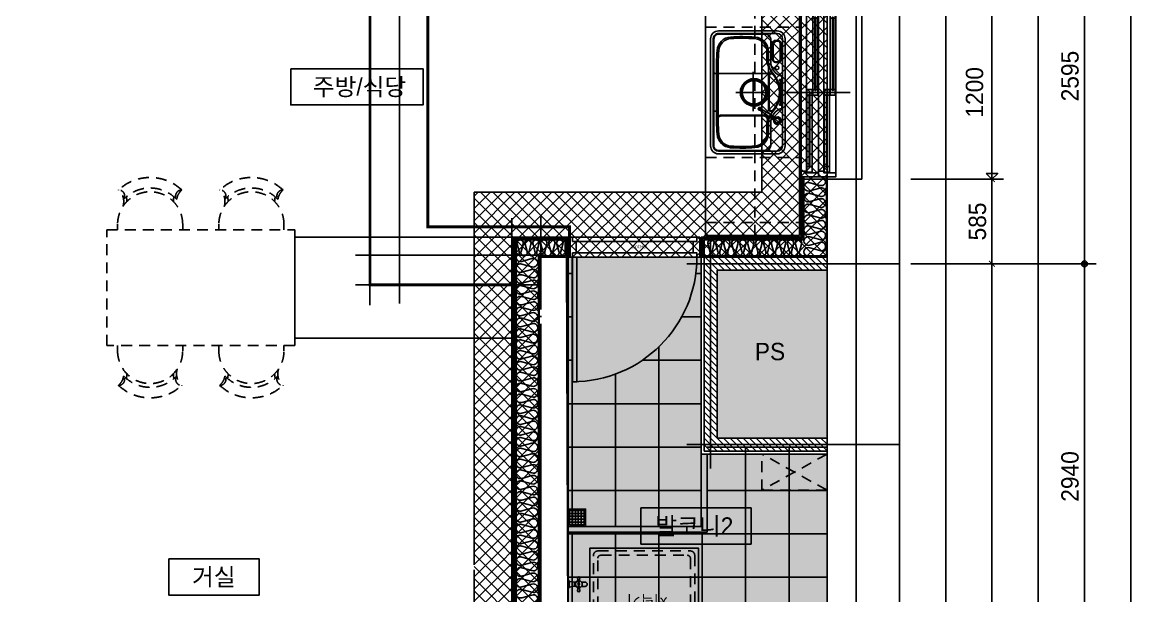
# Model space of a CAD drawing. Header units: millimetres. Extents: x -24416 to 92204, y -190080 to 23760.
# Drawn here: x 61837 to 69501, y -15612 to -11647 of the extents above; entities that cross this region are included whole.
import ezdxf
from ezdxf.enums import TextEntityAlignment as Align
from ezdxf.xclip import XClip

# ---------------------------------------------------------------- set-up
doc = ezdxf.new("R2010")
doc.units = ezdxf.units.MM
doc.header["$LTSCALE"] = 50
doc.header["$XCLIPFRAME"] = 0
for name, pattern in [('-HID', [2.5, 1.5, -1]), ('AUDIT_D_220706163347-0', [0]), ('CEN', [62, 60, -1, 0, -1]), ('HD', [2.5, 1.5, -1]), ('HID', [2.5, 1.5, -1]), ('HIDDEN', [2, 1, -1]), ('U-76B(확장)$0$HD', [2.5, 1.5, -1])]:
    doc.linetypes.add(name, pattern=pattern)
doc.layers.get('defpoints').update_dxf_attribs({"color": 139})
for name, color, linetype in [('A-SOL252', 252, 'Continuous'), ('A_HAT', 8, 'Continuous'), ('AA-XXXX-DIMS', 7, 'Continuous'), ('AA-단열-바닥-욕실', 30, 'Continuous'), ('ARDM', 7, 'Continuous'), ('CEN_CON', 1, 'CEN'), ('CEN_WALL', 12, 'CEN'), ('CONC', 2, 'Continuous'), ('dan1', 7, 'HID'), ('DIM', 7, 'AUDIT_D_220706163347-0'), ('DOOR', 4, 'Continuous'), ('ELE3_CON', 7, 'Continuous'), ('ELE4', 4, 'Continuous'), ('ETC', 6, 'Continuous'), ('FIN', 6, 'Continuous'), ('FUR', 4, 'Continuous'), ('FUR_가구', 8, 'HD'), ('FUR_가전', 8, 'HID'), ('HAT', 9, 'Continuous'), ('INS', 252, 'Continuous'), ('ROM', 7, 'AUDIT_D_220706163347-0'), ('U-76B(확장)$0$FUR_가구', 8, 'U-76B(확장)$0$HD'), ('WAL', 3, 'Continuous'), ('WAL_DRY', 7, 'Continuous'), ('WIN', 4, 'Continuous'), ('X - 단위세대$0$ETC', 6, 'Continuous'), ('바닥타일', 8, 'Continuous'), ('수전', 4, 'Continuous'), ('실명', 3, 'AUDIT_D_220706163347-0'), ('실명박스', 7, 'AUDIT_D_220706163347-0'), ('확장', 8, 'HIDDEN')]:
    doc.layers.add(name, color=color, linetype=linetype)
for name, color, linetype, plot in [('AA-CEN', 1, 'CEN', False), ('Defpoint', 135, 'Continuous', False), ('MC', 135, 'Continuous', False), ('X - 단위세대$0$0_임시', 134, 'Continuous', False)]:
    doc.layers.add(name, color=color, linetype=linetype, plot=plot)
doc.styles.add('HAUD01', font='Dotum.ttf')
doc.styles.add('HAUD02', font='Dotum.ttf', dxfattribs={"width": 0.8})
doc.styles.add('맑은 고딕', font='malgun.ttf')
doc.styles.add('맑은고딕', font='malgun.ttf', dxfattribs={"width": 0.9})
doc.dimstyles.new('DIM_40', dxfattribs={"dimscale": 40, "dimtxt": 3, "dimasz": 1, "dimexe": 2, "dimexo": 2, "dimgap": 1, "dimtad": 1, "dimdec": 0, "dimzin": 0, "dimdsep": 46, "dimtxsty": '맑은고딕', "dimblk1": 'DIMDOT', "dimblk2": 'DIMDOT', "dimsah": 1, "dimcen": 0.09, "dimdle": 2, "dimclrd": 7, "dimclre": 7, "dimclrt": 3, "dimadec": 0, "dimazin": 0, "dimtfac": 1, "dimtdec": 0, "dimtix": 1, "dimtmove": 2, "dimatfit": 3, "dimldrblk": 'DIMDOT', "dimfxl": 2, "dimtolj": 1, "dimtzin": 0, "dimarcsym": 0})
doc.dimstyles.new('MCDIM_40', dxfattribs={"dimscale": 40, "dimtxt": 3, "dimasz": 1, "dimexe": 2, "dimexo": 2, "dimgap": 1, "dimtad": 1, "dimdec": 0, "dimzin": 0, "dimdsep": 46, "dimtxsty": '맑은고딕', "dimblk1": 'ARCHTICK', "dimblk2": 'ARCHTICK', "dimsah": 1, "dimcen": 0.09, "dimdle": 2, "dimclrd": 7, "dimclre": 7, "dimclrt": 3, "dimadec": 0, "dimazin": 0, "dimtfac": 1, "dimtdec": 0, "dimtix": 1, "dimtmove": 2, "dimatfit": 3, "dimldrblk": 'ARCHTICK', "dimfxl": 1, "dimtolj": 1, "dimtzin": 0, "dimarcsym": 0})
doc.dimstyles.new('외부80-WIN', dxfattribs={"dimscale": 40, "dimtxt": 3, "dimasz": 1, "dimexe": 2, "dimexo": 2.5, "dimgap": 1.5, "dimtad": 1, "dimdec": 0, "dimzin": 0, "dimdsep": 46, "dimtxsty": '맑은고딕', "dimblk": 'DO2-2', "dimblk1": 'DO2-2', "dimblk2": 'DIMDOT', "dimcen": 0.09, "dimdle": 2, "dimclrd": 7, "dimclre": 7, "dimclrt": 3, "dimadec": 0, "dimazin": 0, "dimtfac": 1, "dimtdec": 0, "dimtix": 1, "dimtmove": 2, "dimatfit": 3, "dimldrblk": 'DO2-2', "dimfxl": 1, "dimtolj": 1, "dimtzin": 0, "dimarcsym": 0})

# ---------------------------------------------------------------- blocks, each defined once
blk = doc.blocks.new('A$Ca96da67e')
at = {"layer": 'FUR_가구'}
for p, q in [((250, 450), (0, 0)), ((0, 450), (250, 0))]:
    blk.add_line(p, q, dxfattribs=at)
blk.add_lwpolyline([(250, 0), (0, 0), (0, 450), (250, 450)], close=True, dxfattribs=at)
blk = doc.blocks.new('FD')
at = {"layer": '수전'}
for p, q in [((110, -30), (10, -30)), ((110, -50), (10, -50)), ((110, -70), (10, -70)), ((30, -110), (30, -10)), ((50, -110), (50, -10)), ((70, -110), (70, -10)), ((90, -110), (90, -10)), ((110, -90), (10, -90))]:
    blk.add_line(p, q, dxfattribs=at)
for points in [[(0, -120), (120, -120), (120, 0), (0, 0)], [(10, -110), (110, -110), (110, -10), (10, -10)]]:
    blk.add_lwpolyline(points, close=True, dxfattribs=at)
blk = doc.blocks.new('수전')
at = {"layer": '수전'}
for p, q in [((0, 0), (58.5, 0, 0)), ((23.4, -71.3), (-14.8, -64.6)), ((23.4, -74.6), (-14.8, -81.3)), ((19.7, -49.8), (6.1, -63.4)), ((6.1, -63.4), (6.1, -68.2)), ((29.2, -7), (9.3, -7)), ((9.9, -7), (14.9, -42.9)), ((14.9, -42.9), (29.2, -42.9)), ((38.8, -49.8), (19.7, -49.8)), ((49.2, -7), (29.2, -7)), ((29.2, -42.9), (43.6, -42.9)), ((35.1, -71.3), (73.3, -64.6)), ((35.1, -74.6), (73.3, -81.3)), ((52.3, -63.4), (38.8, -49.8)), ((43.6, -42.9), (48.6, -7)), ((52.3, -68.2), (52.3, -63.4)), ((6.1, -77.6), (6.1, -82.5)), ((6.1, -82.5), (19.7, -96)), ((14.5, -117.3), (14.5, -90.9)), ((19.7, -96), (38.8, -96)), ((38.8, -96), (52.3, -82.5)), ((44, -90.9), (44, -117.3)), ((52.3, -82.5), (52.3, -77.6))]:
    blk.add_line(p, q, dxfattribs=at)
blk.add_circle((29.2, -72.9), 5.91, dxfattribs=at)
for centre, radius, start, end in [((11.8, 6), 13.2, 207.18523, 259.41198), ((46.7, 6), 13.2, 280.58802, 332.81477), ((-14.8, -72.9), 8.37, 90, 270), ((-12.4, -49.9), 28.1, 351.51099, 14.30798), ((70.8, -49.9), 28.1, 165.69202, 188.48901), ((73.3, -72.9), 8.37, 270, 90), ((29.2, -117.3), 14.7, 180, 0)]:
    blk.add_arc(centre, radius, start, end, dxfattribs=at)
blk = doc.blocks.new('PD-900(140)')
at = {"layer": 'DOOR'}
for p, q in [((20, 140), (880, 140)), ((20, 110), (880, 110)), ((20, 30), (880, 30)), ((20, 0), (880, 0))]:
    blk.add_line(p, q, dxfattribs=at)
blk.add_lwpolyline([(20, 140), (20, 1000), (50, 1000), (50, 140), (20, 140)], dxfattribs=at)
for points in [[(45, 110), (20, 110), (20, 140), (0, 140), (0, 0), (20, 0), (20, 30), (45, 30)], [(855, 110), (880, 110), (880, 140), (900, 140), (900, 0), (880, 0), (880, 30), (855, 30)]]:
    blk.add_lwpolyline(points, close=True, dxfattribs=at)
blk.add_arc((20, 140), 860, 0, 90, dxfattribs=at)
at = {"layer": 'X - 단위세대$0$0_임시'}
for p, q in [((-10, 0), (-10, 140)), ((910, 0), (910, 140))]:
    blk.add_line(p, q, dxfattribs=at)
at = {"layer": 'X - 단위세대$0$0_임시', "style": 'HAUD02'}
blk.add_text('900(140)', height=20, dxfattribs=at).set_placement((479.3, 65.4), align=Align.MIDDLE)
blk = doc.blocks.new('WIN_이중창_1200')
at = {"layer": 'Defpoint'}
for p, q in [((-15, 240), (-15, 0)), ((1185, 240), (1185, 0))]:
    blk.add_line(p, q, dxfattribs=at)
at = {"layer": 'WIN'}
blk.add_line((585, -100), (585, 340), dxfattribs=at)
at = {"layer": 'WIN', "color": 8}
for p, q in [((1142, 240), (28, 240)), ((1097, 237), (605, 237)), ((1130, 158), (40, 158)), ((565, 196), (73, 196)), ((565, 161), (73, 161)), ((1097, 202), (605, 202)), ((1130, 120), (40, 120)), ((1097, 117), (605, 117)), ((1097, 82), (605, 82)), ((1130, 38), (40, 38)), ((1130, 0), (40, 0)), ((565, 76), (73, 76)), ((565, 41), (73, 41))]:
    blk.add_line(p, q, dxfattribs=at)
at = {"layer": 'WIN'}
for points in [[(40, 158), (28, 158), (28, 240), (0, 240), (0, 120), (40, 120), (40, 158)], [(605, 216.5), (605, 202), (565, 202), (565, 237), (605, 237), (605, 222.5)], [(1097, 216.5), (1097, 202), (1137, 202), (1137, 237), (1097, 237), (1097, 222.5)], [(1130, 158), (1142, 158), (1142, 240), (1170, 240), (1170, 120), (1130, 120), (1130, 158)], [(73, 175.5), (73, 161), (33, 161), (33, 196), (73, 196), (73, 181.5)], [(572, 181.5), (572, 175.5), (66, 175.5), (66, 181.5), (572, 181.5)], [(565, 175.5), (565, 161), (605, 161), (605, 196), (565, 196), (565, 181.5)], [(1104, 222.5), (1104, 216.5), (598, 216.5), (598, 222.5), (1104, 222.5)], [(40, 38), (28, 38), (28, 120), (0, 120), (0, 0), (40, 0), (40, 38)], [(605, 96.5), (605, 82), (565, 82), (565, 117), (605, 117), (605, 102.5)], [(1104, 102.5), (1104, 96.5), (598, 96.5), (598, 102.5), (1104, 102.5)], [(1097, 96.5), (1097, 82), (1137, 82), (1137, 117), (1097, 117), (1097, 102.5)], [(1130, 38), (1142, 38), (1142, 120), (1170, 120), (1170, 0), (1130, 0), (1130, 38)], [(73, 55.5), (73, 41), (33, 41), (33, 76), (73, 76), (73, 61.5)], [(572, 61.5), (572, 55.5), (66, 55.5), (66, 61.5), (572, 61.5)], [(565, 55.5), (565, 41), (605, 41), (605, 76), (565, 76), (565, 61.5)]]:
    blk.add_lwpolyline(points, dxfattribs=at)
blk = doc.blocks.new('세탁기-850')
at = {"layer": 'defpoints'}
blk.add_lwpolyline([(0, 0), (-750, 0), (-750, -850), (0, -850)], close=True, dxfattribs=at)
at = {"layer": 'FUR_가전'}
blk.add_line((-55, -165), (-695, -165), dxfattribs=at)
for points in [[(-695, -830, -0.414214), (-725, -800), (-725, -45, -0.414214), (-695, -15), (-55, -15, -0.414214), (-25, -45), (-25, -800, -0.414214), (-55, -830)], [(-695, -780), (-695, -65, -0.414214), (-675, -45), (-75, -45, -0.414214), (-55, -65), (-55, -780, -0.414214), (-75, -800), (-675, -800, -0.414214)]]:
    blk.add_lwpolyline(points, format="xyb", close=True, dxfattribs=at)
blk.add_lwpolyline([(-85, -140), (-285, -140), (-285, -70), (-85, -70)], close=True, dxfattribs=at)
for centre, radius in [((-625.1, -105), 40), ((-625.1, -105), 30), ((-545.1, -85), 10), ((-515.1, -85), 10), ((-485.1, -85), 10), ((-455.1, -85), 10), ((-425.1, -85), 10)]:
    blk.add_circle(centre, radius, dxfattribs=at)
at = {"layer": 'FUR_가전', "style": '맑은 고딕'}
blk.add_text('세탁기', height=75, rotation=0, dxfattribs=at).set_placement((-537.9, -523.5))
blk = doc.blocks.new('U-76B(확장)$0$식탁-1300x800')
at = {"layer": 'U-76B(확장)$0$FUR_가구'}
for p, q in [((75, 800), (75, 837.8)), ((525, 800), (525, 837.8)), ((775, 800), (775, 837.8)), ((1225, 800), (1225, 837.8)), ((75, 0), (75, -37.8)), ((525, 0), (525, -37.8)), ((775, 0), (775, -37.8)), ((1225, 0), (1225, -37.8))]:
    blk.add_line(p, q, dxfattribs=at)
blk.add_lwpolyline([(0, 800), (1300, 800), (1300, 0), (0, 0)], close=True, dxfattribs=at)
for centre, radius, start, end in [((300, 837.8), 323.6, 47.30696, 132.69305), ((1000, 837.8), 323.6, 47.30695, 132.69304), ((81.5, 1033.2), 42.4, 325.90401, 91.17117), ((11.9, 995.4), 105.6, 341.08549, 49.44539), ((300, 837.8), 251.2, 43.09816, 136.90185), ((518.5, 1033.2), 42.4, 88.82884, 214.096), ((588.1, 995.4), 105.6, 130.55462, 198.91452), ((781.5, 1033.2), 42.4, 325.904, 91.17116), ((711.9, 995.4), 105.6, 341.08548, 49.44538), ((1000, 837.8), 251.2, 43.09815, 136.90184), ((1218.5, 1033.2), 42.4, 88.82883, 214.09599), ((1288.1, 995.4), 105.6, 130.55461, 198.91451), ((300, 837.8), 225, 0, 180), ((11.9, 995.4), 127.4, 359.97038, 14.54806), ((588.1, 995.4), 127.4, 165.45195, 180.02963), ((1000, 837.8), 225, 360, 180), ((711.9, 995.4), 127.4, 359.97037, 14.54805), ((1288.1, 995.4), 127.4, 165.45194, 180.02962), ((300, -37.8), 225, 180, 360), ((1000, -37.8), 225, 180, 0), ((11.9, -195.4), 105.6, 310.55461, 18.91451), ((81.5, -233.2), 42.4, 268.82883, 34.09599), ((300, -37.8), 251.2, 223.09815, 316.90184), ((11.9, -195.4), 127.4, 345.45194, 0.02962), ((588.1, -195.4), 127.4, 179.97037, 194.54805), ((518.5, -233.2), 42.4, 145.904, 271.17116), ((588.1, -195.4), 105.6, 161.08548, 229.44538), ((711.9, -195.4), 105.6, 310.55462, 18.91452), ((781.5, -233.2), 42.4, 268.82884, 34.096), ((1000, -37.8), 251.2, 223.09816, 316.90185), ((711.9, -195.4), 127.4, 345.45195, 0.02963), ((1288.1, -195.4), 127.4, 179.97038, 194.54806), ((1218.5, -233.2), 42.4, 145.90401, 271.17117), ((1288.1, -195.4), 105.6, 161.08549, 229.44539), ((300, -37.8), 323.6, 227.30695, 312.69304), ((1000, -37.8), 323.6, 227.30696, 312.69305)]:
    blk.add_arc(centre, radius, start, end, dxfattribs=at)
blk = doc.blocks.new('K-sink')
at = {"layer": 'FUR'}
for p, q in [((-370, -105), (370, -105)), ((-370, -123), (370, -123)), ((-208.1, -150.2), (-210.6, -162.4)), ((-208.1, -150.2), (-210.6, -162.4)), ((-197.8, -143.4), (-208.1, -150.2)), ((-197.8, -143.4), (-208.1, -150.2)), ((-185.6, -145.9), (-197.8, -143.4)), ((-185.6, -145.9), (-197.8, -143.4)), ((-178.7, -156.2), (-185.6, -145.9)), ((-178.7, -156.2), (-185.6, -145.9)), ((-108.2, -128), (108.2, -128)), ((339.1, -135.1), (226.6, -135.1)), ((-425, -565), (-425, -160)), ((-407, -160), (-407, -565)), ((-407, -565), (-407, -160)), ((-367, -205), (-211.7, -205)), ((-282.3, -220), (-192, -220)), ((-282.3, -220), (-211.7, -220)), ((-210.6, -162.4), (-203.8, -172.8)), ((-210.6, -162.4), (-203.8, -172.8)), ((-203.8, -172.8), (-191.6, -175.3)), ((-203.8, -172.8), (-191.6, -175.3)), ((-191.6, -175.3), (-181.2, -168.4)), ((-191.6, -175.3), (-181.2, -168.4)), ((-181.2, -168.4), (-178.7, -156.2)), ((-181.2, -168.4), (-178.7, -156.2)), ((140, -220), (211.7, -220)), ((206.6, -155.1), (206.6, -172.4)), ((367, -205), (211.7, -205)), ((282.3, -220), (211.7, -220)), ((226.6, -192.4), (339.1, -192.4)), ((359.1, -172.4), (359.1, -155.1)), ((407, -160), (407, -565)), ((425, -160), (425, -565)), ((-402, -565), (-402, -240)), ((-157, -255), (-157, -544.5)), ((130, -230), (130, -602)), ((402, -240), (402, -565)), ((135.3, -597), (-370, -597)), ((370, -602), (-370, -602)), ((-129.7, -584.6), (-130.3, -592.4)), ((-118, -580), (0, -580)), ((118, -580), (0, -580)), ((129.7, -584.6), (130.3, -592.4)), ((370, -597), (135.3, -597)), ((370, -620), (-370, -620))]:
    blk.add_line(p, q, dxfattribs=at)
at = {"layer": 'FUR', "ltscale": 0.6}
for p, q in [((-217.1, -144.2), (-221.2, -164.5)), ((-199.9, -132.8), (-217.1, -144.2)), ((-179.6, -136.9), (-199.9, -132.8)), ((-168.1, -154.1), (-179.6, -136.9)), ((-221.2, -164.5), (-209.8, -181.7)), ((-209.8, -181.7), (-189.5, -185.9)), ((-191.6, -175.3), (-169.5, -208.6)), ((-189.5, -185.9), (-172.2, -174.4)), ((-172.2, -174.4), (-168.1, -154.1))]:
    blk.add_line(p, q, dxfattribs=at)
at = {"layer": 'FUR', "color": 199}
for p, q in [((-76.6, -140), (-93.4, -140)), ((87.5, -140), (-87.5, -140)), ((-85, -148.4), (-85, -131.6)), ((93.4, -140), (76.6, -140)), ((85, -148.4), (85, -131.6)), ((0, -445), (0, -208.5)), ((-282.3, -231), (-211.7, -231)), ((0, -326.8), (-129.1, -326.8)), ((0, -326.8), (140.9, -326.8))]:
    blk.add_line(p, q, dxfattribs=at)
at = {"layer": 'FUR', "color": 199, "ltscale": 0.5}
for p, q in [((339.1, -140.1), (226.6, -140.1)), ((-282.3, -226), (-192, -226)), ((-122.6, -189.3), (-120.6, -186.7)), ((110.6, -215), (-110.6, -215)), ((122.6, -189.3), (120.3, -186.5)), ((211.6, -155.1), (211.6, -172.4)), ((226.6, -187.4), (339.1, -187.4)), ((354.1, -172.4), (354.1, -155.1)), ((-162, -256), (-162, -543.5)), ((282.3, -231), (211.7, -231)), ((-118, -569), (0, -569)), ((118, -569), (0, -569))]:
    blk.add_line(p, q, dxfattribs=at)
at = {"layer": 'FUR', "ltscale": 0.5}
blk.add_line((110.6, -220), (-110.6, -220), dxfattribs=at)
at = {"layer": 'FUR', "color": 199}
for centre, radius in [((-195.2, -158.9), 21.9), ((-85, -140), 2.5), ((85, -140), 2.5), ((0, -320), 90), ((0, -320), 81)]:
    blk.add_circle(centre, radius, dxfattribs=at)
at = {"layer": 'FUR'}
for centre, radius in [((169.6, -160), 12.2), ((0, -320), 94.5)]:
    blk.add_circle(centre, radius, dxfattribs=at)
for centre, radius, start, end in [((-370, -160), 55, 90, 180), ((-370, -160), 37, 90, 180), ((-211.7, -100), 105, 270, 343.31935), ((0, -340), 200, 90, 131.40962), ((-108.2, -131), 3, 90, 163.31935), ((0, -340), 200, 48.59038, 90), ((108.2, -131), 3, 16.68065, 90), ((211.7, -100), 105, 196.68065, 270), ((226.6, -155.1), 20, 90, 180), ((339.1, -155.1), 20, 360, 90), ((370, -160), 55, 0, 90), ((370, -160), 37, 0, 90), ((-367, -240), 35, 90, 180), ((-282.3, -320), 100, 90, 176.17745), ((-211.7, -100), 120, 270, 311.40962), ((-192, -255), 35, 0, 90), ((140, -230), 10, 90.02498, 180), ((211.7, -100), 120, 228.59038, 270), ((226.6, -172.4), 20, 180, 270), ((282.3, -320), 100, 3.82255, 90), ((339.1, -172.4), 20, 270, 0), ((367, -240), 35, 0, 90), ((914.2, -400), 1299.2, 176.17512, 183.59876), ((-915, -400), 1300, 356.40356, 3.82255), ((-282.6, -475.3), 100, 183.59644, 266.1102), ((282.6, -475.3), 100, 273.8898, 356.40356), ((-370, -565), 55, 180, 270), ((-370, -565), 37, 180, 270), ((-370, -565), 32, 180, 270), ((-140.2, 1619.9), 2200, 266.1102, 270.57759), ((-192, -544.5), 35, 268.62723, 0), ((-135.3, -592), 5, 270, 355), ((-124.7, -585.1), 5, 90.40284, 175), ((140.2, 1619.9), 2200, 269.42241, 273.8898), ((140.2, 1619.9), 2200, 269.42241, 269.59716), ((124.7, -585.1), 5, 5, 89.59716), ((138.7, -588.4), 8.66, 181.05594, 263.17769), ((135.3, -592), 5, 185, 270), ((370, -565), 32, 270, 0), ((370, -565), 37, 270, 0), ((370, -565), 55, 270, 0)]:
    blk.add_arc(centre, radius, start, end, dxfattribs=at)
at = {"layer": 'FUR', "color": 199, "ltscale": 0.5}
for centre, radius, start, end in [((0, -340), 195, 90, 128.18582), ((0, -340), 195, 51.92602, 90), ((226.6, -155.1), 15, 90, 180), ((339.1, -155.1), 15, 0, 90), ((-282.3, -320), 94, 90, 176.17745), ((-192, -256), 30, 0, 90), ((-112.1, -200.1), 15, 134.24852, 274.39442), ((112.1, -200.1), 15, 265.60558, 45.75148), ((222.9, -131.6), 100, 228.77437, 263.51916), ((226.6, -172.4), 15, 180, 270), ((339.1, -172.4), 15, 270, 0), ((282.3, -320), 89, 3.82255, 90), ((915, -400), 1294, 176.17745, 183.59644), ((-915, -400), 1289, 356.40356, 3.82255), ((-282.6, -475.3), 94, 183.59644, 266.1102), ((282.6, -475.3), 89, 273.8898, 356.40356), ((-140.2, 1619.9), 2194, 266.1102, 268.6266), ((-192, -543.5), 30, 268.6266, 0), ((140.2, 1619.9), 2189, 269.42241, 273.8898)]:
    blk.add_arc(centre, radius, start, end, dxfattribs=at)
at = {"layer": 'FUR', "color": 199}
for centre, radius, start, end in [((-222.9, -131.6), 100, 276.48084, 311.22563), ((-282.3, -320), 89, 90, 176.17745), ((914.2, -400), 1288.2, 176.17512, 183.59876), ((-282.6, -475.3), 89, 183.59644, 266.1102), ((-140.2, 1619.9), 2189, 266.1102, 270.57759)]:
    blk.add_arc(centre, radius, start, end, dxfattribs=at)
at = {"layer": 'FUR', "ltscale": 0.5}
for centre, start, end in [((-112.1, -200.1), 134.24852, 274.39442), ((112.1, -200.1), 265.60558, 45.75148)]:
    blk.add_arc(centre, 20, start, end, dxfattribs=at)
at = {"layer": 'FUR', "ltscale": 0.6}
for points in [[(-221.2, -164.5), (-210.6, -162.4), (-208.1, -150.2), (-217.1, -144.2)], [(-217.1, -144.2), (-199.9, -132.8), (-197.8, -143.4), (-208.1, -150.2)], [(-199.9, -132.8), (-197.8, -143.4), (-185.6, -145.9), (-179.6, -136.9)], [(-179.6, -136.9), (-185.6, -145.9), (-178.7, -156.2), (-168.1, -154.1)], [(-209.8, -181.7), (-203.8, -172.8), (-210.6, -162.4), (-221.2, -164.5)], [(-209.8, -181.7), (-189.5, -185.9), (-191.6, -175.3), (-203.8, -172.8)], [(-184, -194.2), (-189.5, -185.9), (-191.6, -175.3), (-184, -194.2)], [(-191.6, -175.3), (-169.5, -208.6), (-191.6, -175.3)], [(-124.5, -274.7), (-124.5, -274.7), (-184, -194.2)], [(-172.2, -174.4), (-168.1, -154.1), (-178.7, -156.2), (-181.2, -168.4)], [(-172.2, -174.4), (-166.7, -182.8), (-166.7, -182.8), (-181.2, -168.4)], [(-159.1, -201.7), (-181.2, -168.4), (-181.2, -168.4), (-159.1, -201.7)], [(-115.8, -269), (-115.3, -268.8), (-124.9, -275.1), (-124.5, -274.7)], [(-115.1, -273.3), (-115.8, -269), (-124.5, -274.7), (-120.8, -277.1)], [(-124.2, -286.5), (-120.4, -284), (-114.2, -287.1), (-113.9, -291.7)], [(-104.4, -285.4), (-113.9, -291.7), (-114.2, -287.1), (-108.5, -283.3)], [(-105.1, -273.9), (-108.9, -276.4), (-108.5, -283.3), (-104.4, -285.4)]]:
    blk.add_3dface(points, dxfattribs=at)
at = {"layer": 'FUR', "ltscale": 0.6, "invisible_edges": 8}
for points in [[(-191.6, -175.3), (-203.8, -172.8), (-210.6, -162.4), (-208.1, -150.2)], [(-197.8, -143.4), (-185.6, -145.9), (-178.7, -156.2), (-181.2, -168.4)], [(-124.9, -275.1), (-124.5, -274.7), (-124.5, -274.7), (-120.8, -277.1)], [(-120.8, -277.1), (-120.4, -284), (-124.2, -286.5), (-124.9, -275.1)], [(-120.4, -284), (-120.8, -277.1), (-115.1, -273.3), (-108.9, -276.4)], [(-108.9, -276.4), (-108.5, -283.3), (-114.2, -287.1), (-120.4, -284)], [(-108.9, -276.4), (-105.1, -273.9), (-115.3, -268.8), (-115.8, -269)], [(-115.8, -269), (-115.8, -269), (-115.1, -273.3), (-108.9, -276.4)]]:
    blk.add_3dface(points, dxfattribs=at)
at = {"layer": 'FUR', "invisible_edges": 10}
blk.add_3dface([(-208.1, -150.2), (-197.8, -143.4), (-181.2, -168.4), (-191.6, -175.3)], dxfattribs=at)
at = {"layer": 'FUR'}
for points in [[(-189.5, -185.9), (-191.6, -175.3), (-181.2, -168.4), (-172.2, -174.4)], [(-166.7, -182.8), (-181.2, -168.4), (-191.6, -175.3), (-184, -194.2)], [(-181.2, -168.4), (-191.6, -175.3), (-169.5, -208.6), (-159.1, -201.7)], [(-169.5, -208.6), (-159.1, -201.7), (-181.2, -168.4), (-191.6, -175.3)], [(-172.2, -174.4), (-166.7, -182.8), (-184, -194.2), (-189.5, -185.9)], [(-184, -194.2), (-166.7, -182.8), (-115.8, -269), (-124.5, -274.7)], [(-115.8, -269), (-166.7, -182.8), (-184, -194.2), (-124.5, -274.7)], [(-115.8, -269), (-115.8, -269), (-166.7, -182.8)]]:
    blk.add_3dface(points, dxfattribs=at)
blk = doc.blocks.new('싱크')
at = {"layer": 'defpoints'}
for p, q in [((-18.3, 0), (-18.3, 1350)), ((631.7, 0), (631.7, 1350))]:
    blk.add_line(p, q, dxfattribs=at)
at = {"layer": 'defpoints', "linetype": '-HID'}
for p, q in [((631.7, 1350), (-18.3, 1350)), ((631.7, 450), (-18.3, 450)), ((631.7, 0), (-18.3, 0))]:
    blk.add_line(p, q, dxfattribs=at)
at = {"layer": 'FUR_가전', "rotation": 90}
blk.add_blockref('K-sink', (-23.3, 900), dxfattribs=at)
blk = doc.blocks.new('U-76B(확장)', base_point=(4647231.1, 20750.39))
at = {"layer": 'A-SOL252'}
h = blk.add_hatch(dxfattribs=at)
h.set_pattern_fill('DASH', color=256, scale=10, style=0)
h.set_pattern_definition([(9e-15, (231115.794, 390661.873), (31.75, 31.75), [31.75, -31.75])])
h.paths.add_polyline_path([(14460, 7910), (14460, 5370), (15030, 5370), (15030, 7910)])
h.paths.add_polyline_path([(14370, 7735), (14370, 7910), (12737.5, 7910), (12737.5, 7735)])
h.paths.add_polyline_path([(12675, 6665), (12675, 7910), (12180, 7910), (12180, 6665)])
h.paths.add_polyline_path([(6170, 960), (6170, 200), (5010, 200), (5010, 960)])
h.paths.add_polyline_path([(7865, 7225), (7865, 6790), (6845, 6790), (6845, 7225), (7745, 7225), (7745, 8535), (7870, 8535), (7870, 7900), (7865, 7900)])
at = {"layer": 'A_HAT'}
h = blk.add_hatch(dxfattribs=at)
h.set_pattern_fill('ANSI31', color=256, scale=10, style=0)
h.set_pattern_definition([(45, (231115.794, 390661.873), (-22.4506403, 22.4506403), [])])
h.paths.add_polyline_path([(1500, 6965), (1500, 6820), (650, 6820), (650, 6730), (1690, 6730), (1690, 6965)])
h.paths.add_polyline_path([(6170, 200), (6260, 200), (6260, 1050), (4920, 1050), (4920, 200), (5010, 200), (5010, 960), (6170, 960)])
h.paths.add_polyline_path([(14370, 5370), (14460, 5370), (14460, 7910), (14370, 7910)])
at = {"layer": '바닥타일'}
h = blk.add_hatch(dxfattribs=at)
h.set_pattern_fill('_USER', color=256, scale=300, double=1, pattern_type=0)
h.set_pattern_definition([(9e-15, (231115.8, 390661.87), (7e-14, 300), []), (90, (231115.8, 390661.87), (-300, 9e-14), [])])
edge = h.paths.add_edge_path()
edge.add_line((6260, 1070), (6260, 1100))
edge.add_arc((6260, 1960), 860, -178.000904, -90, ccw=False)
edge.add_line((5400.52, 1930), (5400, 1930))
edge.add_line((5400, 1930), (5400, 1960))
edge.add_line((5400, 1960), (6260, 1960))
edge.add_line((6260, 1960), (6260, 1990))
edge.add_line((6260, 1990), (4400, 1990))
edge.add_line((4400, 1990), (4400, 1070))
edge.add_line((4400, 1070), (6260, 1070))
h.paths.add_polyline_path([(4360, 1030), (4360, 1990), (3400, 1990), (3400, 200), (4950, 200), (4950, 1030)])
at = {"layer": 'CEN_CON'}
for p, q in [((-300, 2180), (6540, 2180)), ((15255, 0), (-300, 0))]:
    blk.add_line(p, q, dxfattribs=at)
at = {"layer": 'CEN_WALL'}
for p, q in [((6275, 3460), (6275, 2180)), ((5940, 3155), (15255, 3155)), ((4965, -300), (4965, 1170)), ((6215, -300), (6215, 1170)), ((6380, 1005), (4800, 1005))]:
    blk.add_line(p, q, dxfattribs=at)
at = {"layer": 'CONC'}
for p, q in [((6260, 2190), (650, 2190)), ((6260, 1990), (6260, 2190)), ((3400, 1990), (6260, 1990)), ((6800, 200), (3150, 200)), ((6800, 200), (6800, 0)), ((6800, 0), (3150, 0))]:
    blk.add_line(p, q, dxfattribs=at)
at = {"layer": 'dan1'}
for p, q in [((6710, 2640), (1100, 2640)), ((6710, 650), (6710, 2640)), ((8440, 650), (6710, 650))]:
    blk.add_line(p, q, dxfattribs=at)
at = {"layer": 'ELE3_CON'}
blk.add_line((8000, 0), (6800, 0), dxfattribs=at)
at = {"layer": 'ELE4'}
for p, q in [((4360, 1990), (4360, 1030)), ((4400, 1990), (4400, 1070)), ((4900, 1030), (4360, 1030)), ((4900, 1070), (4400, 1070))]:
    blk.add_line(p, q, dxfattribs=at)
at = {"layer": 'FIN'}
for p, q in [((6260, 1070), (4900, 1070)), ((4900, 200), (4900, 1070)), ((6260, 1050), (6260, 1070))]:
    blk.add_line(p, q, dxfattribs=at)
at = {"layer": 'FUR'}
for points in [[(6400, 3880), (5700, 3880), (5700, 2380), (6400, 2380)], [(6410, 390), (6410, 1040), (8100, 1040), (8100, 3380), (8700, 3380), (8700, 390)]]:
    blk.add_lwpolyline(points, close=True, dxfattribs=at)
at = {"layer": 'FUR', "linetype": 'HID'}
blk.add_lwpolyline([(6410, 700), (8390, 700), (8390, 3380)], dxfattribs=at)
at = {"layer": 'INS'}
for p, q in [((810, 2350), (6380, 2350)), ((6380, 2350), (6380, 2010)), ((655, 2195), (6270, 2195)), ((6270, 2195), (6270, 2010)), ((6270, 2010), (6380, 2010)), ((6270, 1050), (6270, 205)), ((6270, 1050), (6380, 1050)), ((6380, 1050), (6380, 360)), ((6380, 360), (6815, 360)), ((6815, 360), (6815, 210)), ((6270, 205), (6815, 205))]:
    blk.add_line(p, q, dxfattribs=at)
for points in [[(6260, 2350, 0.5248557), (6231.95, 2309.35), (6250.55, 2240.65, -1.4491979), (6194.45, 2240.65), (6213.05, 2309.35, 0.5248557), (6185, 2350, 0.5248557), (6156.95, 2309.35), (6175.55, 2240.65, -1.4491979), (6119.45, 2240.65), (6138.05, 2309.35, 0.5248557), (6110, 2350, 0.5248557), (6081.95, 2309.35), (6100.55, 2240.65, -1.4491979), (6044.45, 2240.65), (6063.05, 2309.35, 0.5248557), (6035, 2350, 0.5248557), (6006.95, 2309.35), (6025.55, 2240.65, -1.4491979), (5969.45, 2240.65), (5988.05, 2309.35, 0.5248557), (5960, 2350, 0.5248557), (5931.95, 2309.35), (5950.55, 2240.65, -1.4491979), (5894.45, 2240.65), (5913.05, 2309.35, 0.5248557), (5885, 2350, 0.5248557), (5856.95, 2309.35), (5875.55, 2240.65, -1.4491979), (5819.45, 2240.65), (5838.05, 2309.35, 0.5248557), (5810, 2350, 0.5248557), (5781.95, 2309.35), (5800.55, 2240.65, -1.4491979), (5744.45, 2240.65), (5763.05, 2309.35, 0.5248557), (5735, 2350, 0.5248557), (5706.95, 2309.35), (5725.55, 2240.65, -1.4491979), (5669.45, 2240.65), (5688.05, 2309.35, 0.5248557), (5660, 2350, 0.5248557), (5631.95, 2309.35), (5650.55, 2240.65, -1.4491979), (5594.45, 2240.65), (5613.05, 2309.35, 0.5248557), (5585, 2350, 0.5248557), (5556.95, 2309.35), (5575.55, 2240.65, -1.4491979), (5519.45, 2240.65), (5538.05, 2309.35, 0.5248557), (5510, 2350, 0.5248557), (5481.95, 2309.35), (5500.55, 2240.65, -1.4491979), (5444.45, 2240.65), (5463.05, 2309.35, 0.5248557), (5435, 2350, 0.5248557), (5406.95, 2309.35), (5425.55, 2240.65, -1.4491979), (5369.45, 2240.65), (5388.05, 2309.35, 0.5248557), (5360, 2350, 0.5248557), (5331.95, 2309.35), (5350.55, 2240.65, -1.4491979), (5294.45, 2240.65), (5313.05, 2309.35, 0.5248557), (5285, 2350, 0.5248557), (5256.95, 2309.35), (5275.55, 2240.65, -1.4491979), (5219.45, 2240.65), (5238.05, 2309.35, 0.5248557), (5210, 2350, 0.5248557), (5181.95, 2309.35), (5200.55, 2240.65, -1.4491979), (5144.45, 2240.65), (5163.05, 2309.35, 0.5248557), (5135, 2350, 0.5248557), (5106.95, 2309.35), (5125.55, 2240.65, -1.4491979), (5069.45, 2240.65), (5088.05, 2309.35, 0.5248557), (5060, 2350, 0.5248557), (5031.95, 2309.35), (5050.55, 2240.65, -1.4491979), (4994.45, 2240.65), (5013.05, 2309.35, 0.5248557), (4985, 2350, 0.5248557), (4956.95, 2309.35), (4975.55, 2240.65, -1.4491979), (4919.45, 2240.65), (4938.05, 2309.35, 0.5248557), (4910, 2350, 0.5248557), (4881.95, 2309.35), (4900.55, 2240.65, -1.4491979), (4844.45, 2240.65), (4863.05, 2309.35, 0.5248557), (4835, 2350, 0.5248557), (4806.95, 2309.35), (4825.55, 2240.65, -1.4491979), (4769.45, 2240.65), (4788.05, 2309.35, 0.5248557), (4760, 2350, 0.5248557), (4731.95, 2309.35), (4750.55, 2240.65, -1.4491979), (4694.45, 2240.65), (4713.05, 2309.35, 0.5248557), (4685, 2350, 0.5248557), (4656.95, 2309.35), (4675.55, 2240.65, -1.4491979), (4619.45, 2240.65), (4638.05, 2309.35, 0.5248557), (4610, 2350, 0.5248557), (4581.95, 2309.35), (4600.55, 2240.65, -1.4491979), (4544.45, 2240.65), (4563.05, 2309.35, 0.5248557), (4535, 2350, 0.5248557), (4506.95, 2309.35), (4525.55, 2240.65, -1.4491979), (4469.45, 2240.65), (4488.05, 2309.35, 0.5248557), (4460, 2350, 0.5248557), (4431.95, 2309.35), (4450.55, 2240.65, -1.4491979), (4394.45, 2240.65), (4413.05, 2309.35, 0.5248557), (4385, 2350, 0.5248557), (4356.95, 2309.35), (4375.55, 2240.65, -1.4491979), (4319.45, 2240.65), (4338.05, 2309.35, 0.5248557), (4310, 2350, 0.5248557), (4281.95, 2309.35), (4300.55, 2240.65, -1.4491979), (4244.45, 2240.65), (4263.05, 2309.35, 0.5248557), (4235, 2350, 0.5248557), (4206.95, 2309.35), (4225.55, 2240.65, -1.4491979), (4169.45, 2240.65), (4188.05, 2309.35, 0.5248557), (4160, 2350, 0.5248557), (4131.95, 2309.35), (4150.55, 2240.65, -1.4491979), (4094.45, 2240.65), (4113.05, 2309.35, 0.5248557), (4085, 2350, 0.5248557), (4056.95, 2309.35), (4075.55, 2240.65, -1.4491979), (4019.45, 2240.65), (4038.05, 2309.35, 0.5248557), (4010, 2350, 0.5248557), (3981.95, 2309.35), (4000.55, 2240.65, -1.4491979), (3944.45, 2240.65), (3963.05, 2309.35, 0.5248557), (3935, 2350, 0.5248557), (3906.95, 2309.35), (3925.55, 2240.65, -1.4491979), (3869.45, 2240.65)], [(6270, 2350, 0.5248557), (6299.81, 2329.43), (6350.19, 2343.07, -1.4491979), (6350.19, 2301.93), (6299.81, 2315.57, 0.5248557), (6270, 2295, 0.5248557), (6299.81, 2274.43), (6350.19, 2288.07, -1.4491979), (6350.19, 2246.93), (6299.81, 2260.57, 0.5248557), (6270, 2240, 0.5248557), (6299.81, 2219.43), (6350.19, 2233.07, -1.4491979), (6350.19, 2191.93), (6299.81, 2205.57, 0.5248557), (6270, 2185, 0.5248557), (6299.81, 2164.43), (6350.19, 2178.07, -1.4491979), (6350.19, 2136.93), (6299.81, 2150.57, 0.5248557), (6270, 2130, 0.5248557), (6299.81, 2109.43), (6350.19, 2123.07, -1.4491979), (6350.19, 2081.93), (6299.81, 2095.57, 0.5248557), (6270, 2075, 0.5248557), (6299.81, 2054.43), (6350.19, 2068.07, -1.4491979), (6350.19, 2026.93), (6299.81, 2040.57, 0.5248557), (6270, 2020, 0.1184968), (6272.4, 2010, 0.1184968)], [(6282.84, 1050, 0.2932152), (6270, 1030, 0.5248557), (6299.81, 1009.43), (6350.19, 1023.07, -1.4491979), (6350.19, 981.93), (6299.81, 995.57, 0.5248557), (6270, 975, 0.5248557), (6299.81, 954.43), (6350.19, 968.07, -1.4491979), (6350.19, 926.93), (6299.81, 940.57, 0.5248557), (6270, 920, 0.5248557), (6299.81, 899.43), (6350.19, 913.07, -1.4491979), (6350.19, 871.93), (6299.81, 885.57, 0.5248557), (6270, 865, 0.5248557), (6299.81, 844.43), (6350.19, 858.07, -1.4491979), (6350.19, 816.93), (6299.81, 830.57, 0.5248557), (6270, 810, 0.5248557), (6299.81, 789.43), (6350.19, 803.07, -1.4491979), (6350.19, 761.93), (6299.81, 775.57, 0.5248557), (6270, 755, 0.5248557), (6299.81, 734.43), (6350.19, 748.07, -1.4491979), (6350.19, 706.93), (6299.81, 720.57, 0.5248557), (6270, 700, 0.5248557), (6299.81, 679.43), (6350.19, 693.07, -1.4491979), (6350.19, 651.93), (6299.81, 665.57, 0.5248557), (6270, 645, 0.5248557), (6299.81, 624.43), (6350.19, 638.07, -1.4491979), (6350.19, 596.93), (6299.81, 610.57, 0.5248557), (6270, 590, 0.5248557), (6299.81, 569.43), (6350.19, 583.07, -1.4491979), (6350.19, 541.93), (6299.81, 555.57, 0.5248557), (6270, 535, 0.5248557), (6299.81, 514.43), (6350.19, 528.07, -1.4491979), (6350.19, 486.93), (6299.81, 500.57, 0.5248557), (6270, 480, 0.5248557), (6299.81, 459.43), (6350.19, 473.07, -1.4491979), (6350.19, 431.93), (6299.81, 445.57, 0.5248557), (6270, 425, 0.5248557), (6299.81, 404.43), (6350.19, 418.07, -1.4491979), (6350.19, 376.93), (6299.81, 390.57, 0.5248557), (6270, 370, 0.1184968), (6272.4, 360)], [(6270, 341.99, -0.9760057), (6325.55, 319.35), (6306.95, 250.65, 0.5248557), (6335, 210, 0.5248557), (6363.05, 250.65), (6344.45, 319.35, -1.4491979), (6400.55, 319.35), (6381.95, 250.65, 0.5248557), (6410, 210, 0.5248557), (6438.05, 250.65), (6419.45, 319.35, -1.4491979), (6475.55, 319.35), (6456.95, 250.65, 0.5248557), (6485, 210, 0.5248557), (6513.05, 250.65), (6494.45, 319.35, -1.4491979), (6550.55, 319.35), (6531.95, 250.65, 0.5248557), (6560, 210, 0.5248557), (6588.05, 250.65), (6569.45, 319.35, -1.4491979), (6625.55, 319.35), (6606.95, 250.65, 0.5248557), (6635, 210, 0.5248557), (6663.05, 250.65), (6644.45, 319.35, -1.4491979), (6700.55, 319.35), (6681.95, 250.65, 0.5248557), (6710, 210, 0.5248557), (6738.05, 250.65), (6719.45, 319.35, -1.4491979), (6775.55, 319.35), (6756.95, 250.65, 0.5248557), (6785, 210, 0.4111142), (6815, 239.69)]]:
    blk.add_lwpolyline(points, format="xyb", dxfattribs=at)
at = {"layer": 'MC'}
for p, q in [((6070, 3460), (6070, 2180)), ((5930, 3360), (15255, 3360)), ((-300, 2380), (6530, 2380))]:
    blk.add_line(p, q, dxfattribs=at)
at = {"layer": 'WAL'}
for p, q in [((6260, 1050), (4920, 1050)), ((4920, 200), (4920, 1050)), ((6260, 200), (6260, 1050)), ((6170, 960), (5010, 960)), ((5010, 200), (5010, 960)), ((6170, 200), (6170, 960)), ((5010, 200), (4920, 200)), ((6260, 200), (6170, 200))]:
    blk.add_line(p, q, dxfattribs=at)
at = {"layer": 'WAL_DRY'}
for p, q in [((820, 2360), (6390, 2360)), ((830, 2370), (6400, 2370)), ((6390, 2360), (6390, 2000)), ((6400, 2370), (6400, 1980)), ((6260, 2000), (6390, 2000)), ((6260, 1990), (6400, 1990)), ((6260, 1070), (6400, 1070)), ((6260, 1060), (6390, 1060)), ((6390, 1060), (6390, 370)), ((6400, 1070), (6400, 380)), ((6390, 370), (6815, 370)), ((6400, 380), (6815, 380))]:
    blk.add_line(p, q, dxfattribs=at)
at = {"layer": 'X - 단위세대$0$ETC'}
blk.add_lwpolyline([(8000, -40), (8000, 0), (6800, 0), (6800, -40), (8000, -40)], dxfattribs=at)
at = {"layer": '확장', "ltscale": 0.5, "const_width": 20, "flags": 128}
for points in [[(15030, 3360), (6070, 3360), (6070, 2380)], [(15030, 2960), (6470, 2960), (6470, 1980), (6260, 1980)]]:
    blk.add_lwpolyline(points, dxfattribs=at)
at = {"layer": 'DOOR', "xscale": -1, "rotation": 90}
blk.add_blockref('PD-900(140)', (6400, 1980), dxfattribs=at)
at = {"layer": 'FUR', "xscale": -1, "rotation": 270}
blk.add_blockref('싱크', (6500, 408.27), dxfattribs=at)
at = {"layer": 'FUR_가구'}
for name, p, rotation in [('U-76B(확장)$0$식탁-1300x800', (6450, 3880), 90), ('A$Ca96da67e', (4900, 650), 180)]:
    blk.add_blockref(name, p, dxfattribs=dict(at, rotation=rotation))
at = {"layer": 'FUR_가전', "rotation": 90}
blk.add_blockref('세탁기-850', (3400, 1840), dxfattribs=at)
at = {"layer": 'WIN', "xscale": -1, "rotation": 180}
blk.add_blockref('WIN_이중창_1200', (6815, 380), dxfattribs=at)
at = {"layer": '수전', "xscale": -1}
blk.add_blockref('수전', (4029.24, 1990), dxfattribs=at)
at = {"layer": '수전', "rotation": 270}
blk.add_blockref('FD', (4520, 1990), dxfattribs=at)
blk = doc.blocks.new('A$C415C5DAF')
at = {"layer": '실명박스'}
for points in [[(51207.6, -30346.3), (51207.6, -30596.3), (52122.6, -30596.3), (52122.6, -30346.3)], [(53629, -33381.4), (53629, -33631.4), (54391.1, -33631.4), (54391.1, -33381.4)], [(50364.5, -33734.1), (50364.5, -33984.1), (50989.8, -33984.1), (50989.8, -33734.1)]]:
    blk.add_lwpolyline(points, close=True, dxfattribs=at)
at = {"layer": 'ROM', "color": 3, "style": 'HAUD01'}
blk.add_text('PS', height=120, dxfattribs=at).set_placement((54521.5, -32300.6), align=Align.MIDDLE)
at = {"layer": '실명', "style": 'HAUD01'}
for s, p in [('주방/식당', (51683.6, -30469.5)), ('발코니2', (53998.3, -33505.6)), ('거실', (50676, -33857.3))]:
    blk.add_text(s, height=120, dxfattribs=at).set_placement(p, align=Align.MIDDLE)
blk = doc.blocks.new('A$C1CAF0AFA')
at = {"layer": 'ETC'}
h = blk.add_hatch(dxfattribs=at)
h.set_pattern_fill('CROSS', color=256, scale=10, angle=45)
h.set_pattern_definition([(45, (110765.9, -23760), (7e-15, 89.80256), [31.75, -95.25]), (135, (110788.35, -23760), (-89.80256, 7e-15), [31.75, -95.25])])
h.paths.add_polyline_path([(65611.4, -39892.1), (65598.9, -37032.1), (66531.4, -37032.1), (66531.4, -38392.1), (67401.4, -38392.1), (67401.4, -39892.1)])
h.paths.add_polyline_path([(57361.4, -43092.1), (59011.4, -43092.1), (59011.4, -41802.1), (57361.4, -41802.1)])
h.paths.add_polyline_path([(59141.4, -43092.1), (60761.4, -43092.1), (60761.4, -41812.1), (59141.4, -41812.1)])
at = {"layer": 'HAT'}
h = blk.add_hatch(dxfattribs=at)
h.set_pattern_fill('_USER', color=5, scale=60, angle=45, double=1, pattern_type=0)
h.set_pattern_definition([(45, (0, -23760), (-42.426407, 42.426407), []), (135, (0, -23760), (-42.426407, -42.426407), [])])
h.paths.add_polyline_path([(57191.4, -37067.1), (57641.4, -37067.1), (57641.4, -35917.1), (57501.4, -35917.1), (57501.4, -35752.1), (60021.4, -35752.1), (60021.4, -35427.1), (59698.9, -35427.1), (59698.9, -35227.1), (60021.4, -35227.1), (60021.4, -28262.1), (59571.4, -28262.1), (59571.4, -33477.1), (59421.4, -33477.1), (59421.4, -34877.1), (59571.4, -34877.1), (59571.4, -35302.1), (57051.4, -35302.1), (57051.4, -36367.1), (57178.4, -36367.1), (57178.4, -37067.1)])
h.paths.add_polyline_path([(63626.4, -28712.1), (63626.4, -28262.1), (65566.4, -28262.1), (65566.4, -34402.1), (67401.4, -34402.1), (67401.4, -37032.1), (65411.4, -37032.1), (65411.4, -42642.1), (60871.4, -42642.1), (60871.4, -41602.1), (57191.4, -41602.1), (57191.4, -41152.1), (60811.4, -41152.1), (60811.4, -41442.1), (61011.4, -41442.1), (61011.4, -41152.1), (61321.4, -41152.1), (61321.4, -42192.1), (64961.4, -42192.1), (64961.4, -36582.1), (66951.4, -36582.1), (66951.4, -34852.1), (65116.4, -34852.1), (65116.4, -28712.1)])
at = {"layer": 'AA-CEN', "color": 4}
blk.add_lwpolyline([(63626.4, -28712.1), (63626.4, -28262.1), (65566.4, -28262.1), (65566.4, -34402.1), (67401.4, -34402.1), (67401.4, -37032.1), (65411.4, -37032.1), (65411.4, -42642.1), (60871.4, -42642.1), (60871.4, -41602.1), (57191.4, -41602.1), (57191.4, -41152.1), (60811.4, -41152.1), (60811.4, -41442.1), (61011.4, -41442.1), (61011.4, -41152.1), (61321.4, -41152.1), (61321.4, -42192.1), (64961.4, -42192.1), (64961.4, -36582.1), (66951.4, -36582.1), (66951.4, -34852.1), (65116.4, -34852.1), (65116.4, -28712.1)], close=True, dxfattribs=at)
at = {"layer": 'AA-CEN'}
blk.add_lwpolyline([(65611.4, -39892.1), (65598.9, -37032.1), (66531.4, -37032.1), (66531.4, -38392.1), (67401.4, -38392.1), (67401.4, -39892.1), (65611.4, -39892.1)], dxfattribs=at)
blk = doc.blocks.new('DIMDOT')
at = {"layer": 'AA-XXXX-DIMS'}
for p, q in [((-1.5, 0), (1.5, 0)), ((0, -1.5), (0, 1.5))]:
    blk.add_line(p, q, dxfattribs=at)
for radius in [0.5, 0.25]:
    blk.add_circle((0, 0), radius, dxfattribs=at)
blk = doc.blocks.new('*D47')
at = {"layer": 'defpoints', "color": 0, "transparency": 16777216}
for p in [(20834.2, -28137.1), (22434.2, -28137.1), (20834.2, -43292.1)]:
    blk.add_point(p, dxfattribs=at)
at = {"layer": 'DIM', "color": 7, "lineweight": -2, "transparency": 16777216}
for p, q in [((20914.2, -28137.1), (22514.2, -28137.1)), ((22434.2, -43252.1), (22434.2, -28177.1)), ((20914.2, -43292.1), (22514.2, -43292.1))]:
    blk.add_line(p, q, dxfattribs=at)
at = {"layer": 'DIM', "color": 7, "lineweight": -2, "transparency": 16777216, "xscale": 40, "yscale": 40, "zscale": 40}
for p, rotation in [((22434.2, -28137.1), 90), ((22434.2, -43292.1), 270)]:
    blk.add_blockref('DIMDOT', p, dxfattribs=dict(at, rotation=rotation))
at = {"layer": 'DIM', "color": 3, "transparency": 16777216, "insert": (22331.9, -34679.6), "char_height": 120, "attachment_point": 5, "rotation": 90, "style": 'HAUD01'}
blk.add_mtext('\\A1;15155', dxfattribs=at)
blk = doc.blocks.new('*D50')
at = {"layer": 'defpoints', "color": 0, "transparency": 16777216}
for p in [(20834.2, -34482.1), (22114.2, -34482.1), (20834.2, -37077.1)]:
    blk.add_point(p, dxfattribs=at)
at = {"layer": 'DIM', "color": 7, "lineweight": -2, "transparency": 16777216}
for p, q in [((20914.2, -34482.1), (22194.2, -34482.1)), ((22114.2, -37037.1), (22114.2, -34522.1)), ((20914.2, -37077.1), (22194.2, -37077.1))]:
    blk.add_line(p, q, dxfattribs=at)
at = {"layer": 'DIM', "color": 7, "lineweight": -2, "transparency": 16777216, "xscale": 40, "yscale": 40, "zscale": 40}
for p, rotation in [((22114.2, -34482.1), 90), ((22114.2, -37077.1), 270)]:
    blk.add_blockref('DIMDOT', p, dxfattribs=dict(at, rotation=rotation))
at = {"layer": 'DIM', "color": 3, "transparency": 16777216, "insert": (22014.1, -35779.6), "char_height": 120, "attachment_point": 5, "rotation": 90, "style": 'HAUD01'}
blk.add_mtext('\\A1;2595', dxfattribs=at)
blk = doc.blocks.new('*D54')
at = {"layer": 'defpoints', "color": 0, "transparency": 16777216}
for p in [(20834.2, -37077.1), (22114.2, -37077.1), (20834.2, -40017.1)]:
    blk.add_point(p, dxfattribs=at)
at = {"layer": 'DIM', "color": 7, "lineweight": -2, "transparency": 16777216}
for p, q in [((20914.2, -37077.1), (22194.2, -37077.1)), ((22114.2, -39977.1), (22114.2, -37117.1)), ((20914.2, -40017.1), (22194.2, -40017.1))]:
    blk.add_line(p, q, dxfattribs=at)
at = {"layer": 'DIM', "color": 7, "lineweight": -2, "transparency": 16777216, "xscale": 40, "yscale": 40, "zscale": 40}
for p, rotation in [((22114.2, -37077.1), 90), ((22114.2, -40017.1), 270)]:
    blk.add_blockref('DIMDOT', p, dxfattribs=dict(at, rotation=rotation))
at = {"layer": 'DIM', "color": 3, "transparency": 16777216, "insert": (22014.1, -38547.1), "char_height": 120, "attachment_point": 5, "rotation": 90, "style": 'HAUD01'}
blk.add_mtext('\\A1;2940', dxfattribs=at)
blk = doc.blocks.new('_ArchTick')
at = {"color": 0, "linetype": 'ByBlock', "const_width": 0.15}
blk.add_lwpolyline([(-0.5, -0.5), (0.5, 0.5)], dxfattribs=at)
blk = doc.blocks.new('*D61')
at = {"layer": 'defpoints', "color": 0, "transparency": 16777216}
for p in [(20834.2, -36492.1), (21474.2, -36492.1), (20834.2, -37077.1)]:
    blk.add_point(p, dxfattribs=at)
at = {"layer": 'DIM', "color": 7, "lineweight": -2, "transparency": 16777216}
for p, q in [((21474.2, -37157.1), (21474.2, -36412.1)), ((20914.2, -36492.1), (21554.2, -36492.1)), ((20914.2, -37077.1), (21554.2, -37077.1))]:
    blk.add_line(p, q, dxfattribs=at)
at = {"layer": 'DIM', "color": 7, "lineweight": -2, "transparency": 16777216, "xscale": 40, "yscale": 40, "zscale": 40}
for p, rotation in [((21474.2, -36492.1), 90), ((21474.2, -37077.1), 270)]:
    blk.add_blockref('_ArchTick', p, dxfattribs=dict(at, rotation=rotation))
at = {"layer": 'DIM', "color": 3, "transparency": 16777216, "insert": (21374.1, -36784.6), "char_height": 120, "attachment_point": 5, "rotation": 90, "style": 'HAUD01'}
blk.add_mtext('\\A1;585', dxfattribs=at)
blk = doc.blocks.new('DO2-2')
at = {"layer": 'ARDM'}
blk.add_line((0, 0), (-2, 0), dxfattribs=at)
blk.add_lwpolyline([(-1, -1), (-1, 1), (0, 0)], close=True, dxfattribs=at)
blk = doc.blocks.new('*D62')
at = {"layer": 'defpoints', "color": 0, "transparency": 16777216}
for p in [(20834.2, -35292.1), (21474.2, -35292.1), (20834.2, -36492.1)]:
    blk.add_point(p, dxfattribs=at)
at = {"layer": 'DIM', "color": 7, "lineweight": -2, "transparency": 16777216}
for p, q in [((20934.2, -35292.1), (21554.2, -35292.1)), ((21474.2, -36452.1), (21474.2, -35332.1)), ((20934.2, -36492.1), (21554.2, -36492.1))]:
    blk.add_line(p, q, dxfattribs=at)
at = {"layer": 'DIM', "color": 7, "lineweight": -2, "transparency": 16777216, "xscale": 40, "yscale": 40, "zscale": 40}
for p, rotation in [((21474.2, -35292.1), 90), ((21474.2, -36492.1), 270)]:
    blk.add_blockref('DO2-2', p, dxfattribs=dict(at, rotation=rotation))
at = {"layer": 'DIM', "color": 3, "transparency": 16777216, "insert": (21354.1, -35892.1), "char_height": 120, "attachment_point": 5, "rotation": 90, "style": 'HAUD01'}
blk.add_mtext('\\A1;1200', dxfattribs=at)
blk = doc.blocks.new('DIM-1108')
at = {"layer": 'DIM'}
dim = blk.add_linear_dim(base=(22434.2, -28137.1), p1=(20834.2, -43292.1), p2=(20834.2, -28137.1), angle=270, dimstyle='DIM_40', override={"dimscale": 40, "dimtxsty": 'HAUD01'}, dxfattribs=at)
dim.commit()
dim.dimension.update_dxf_attribs({"geometry": '*D47', "text_midpoint": (22331.9, -34679.6), "dimtype": 128})
for base, p1, p2, dimstyle, override, picture, middle in [((22114.2, -34482.1), (20834.2, -37077.1), (20834.2, -34482.1), 'DIM_40', {"dimscale": 40, "dimtxsty": 'HAUD01'}, '*D50', (22014.1, -35779.6)), ((21474.2, -35292.1), (20834.2, -36492.1), (20834.2, -35292.1), '외부80-WIN', {"dimtxsty": 'HAUD01'}, '*D62', (21354.1, -35892.1)), ((21474.2, -36492.1), (20834.2, -37077.1), (20834.2, -36492.1), 'MCDIM_40', {"dimtxsty": 'HAUD01'}, '*D61', (21374.1, -36784.6)), ((22114.2, -37077.1), (20834.2, -40017.1), (20834.2, -37077.1), 'DIM_40', {"dimscale": 40, "dimtxsty": 'HAUD01'}, '*D54', (22014.1, -38547.1))]:
    dim = blk.add_linear_dim(base=base, p1=p1, p2=p2, angle=270, dimstyle=dimstyle, override=override, dxfattribs=at)
    dim.commit()
    dim.dimension.update_dxf_attribs({"geometry": picture, "text_midpoint": middle})

msp = doc.modelspace()

# ---------------------------------------------------------------- linework, layer by layer
at = {"layer": 'defpoints'}
for points in [[(69501.4, -21432.1), (54061.2, -21432.1), (54061.2, -1905.5), (69501.4, -1905.5)], [(69181.4, -21112.1), (54381.2, -21112.1), (54381.2, -2225.5), (69181.4, -2225.5)], [(68861.4, -20792.1), (54701.2, -20792.1), (54701.2, -2545.5), (68861.4, -2545.5)], [(68541.4, -20472.1), (55021.2, -20472.1), (55021.2, -2865.5), (68541.4, -2865.5)], [(68221.4, -20152.1), (55341.2, -20152.1), (55341.2, -3185.5), (68221.4, -3185.5)], [(67901.4, -19832.1), (55661.2, -19832.1), (55661.2, -3505.5), (67901.4, -3505.5)]]:
    msp.add_lwpolyline(points, close=True, dxfattribs=at)

# ---------------------------------------------------------------- block references
msp.add_blockref('DIM-1108', (47067.2, 23760))
ref = msp.add_blockref('U-76B(확장)', (46851, 4627699), dxfattribs=dict(rotation=90))
XClip(ref).set_block_clipping_path([(-300, -300), (16026.5922833934, 11940.1364734633)])
at = {"layer": 'AA-단열-바닥-욕실'}
msp.add_blockref('A$C1CAF0AFA', (0, 23760), dxfattribs=at)
at = {"layer": '실명박스'}
msp.add_blockref('A$C415C5DAF', (12485.4, 18377.1), dxfattribs=at)

doc.saveas('drawing.dxf')
